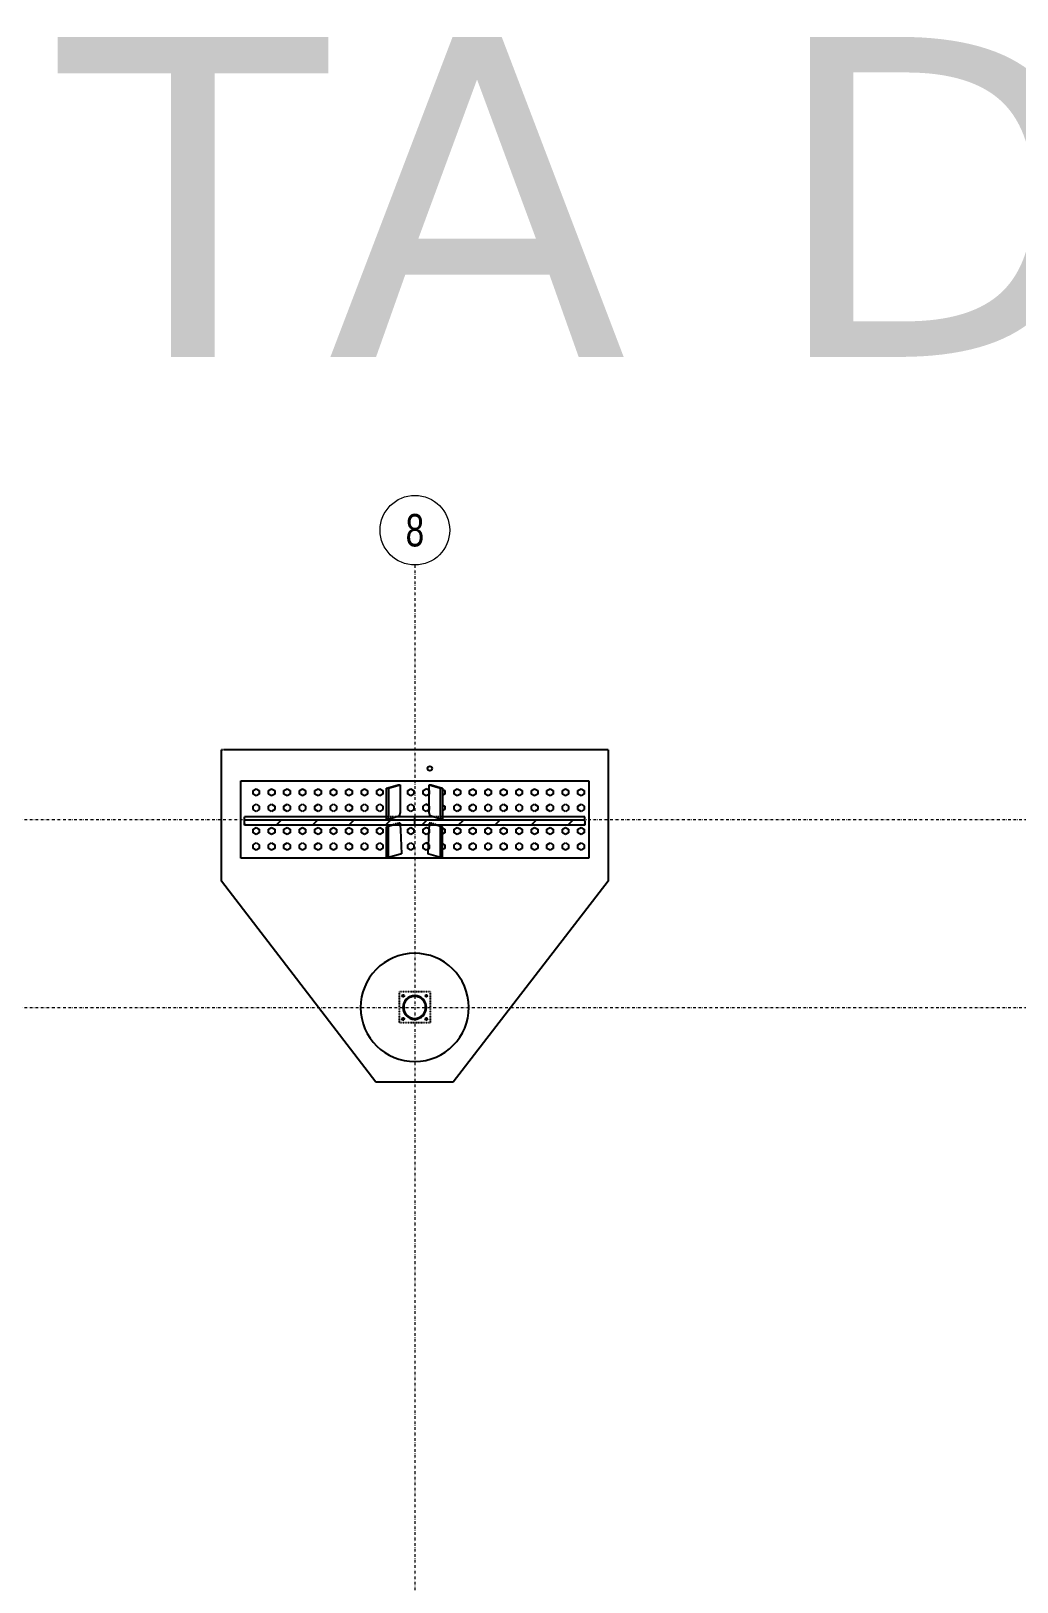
# Model space of a CAD drawing. Header units: millimetres. Extents: x 1541 to 289025, y -12015 to 47026.
# Drawn here: x 51977 to 52901, y -10231 to -8778 of the extents above; entities that cross this region are included whole.
import ezdxf
from ezdxf.enums import TextEntityAlignment as Align

# ---------------------------------------------------------------- set-up
doc = ezdxf.new("R2010")
doc.units = ezdxf.units.MM
doc.header["$LTSCALE"] = 0.1
for name, pattern in [('ACAD_ISO02W100', [15, 12, -3]), ('DASHDOTX2', [50.8, 25.4, -12.7, 0, -12.7]), ('DXK_LINE_DOT2', [3.9198, 1.9599, -1.9599]), ('Grid Line', [3.33375, 1.905, -0.47625, 0.47625, -0.47625])]:
    doc.linetypes.add(name, pattern=pattern)
doc.layers.get('0').update_dxf_attribs({"color": 255})
doc.layers.add('COTAS', color=8, linetype='Continuous')
doc.layers.add('TEXTO GENRAL', color=3, linetype='Continuous')
doc.layers.add('E_EJES', color=8, linetype='Continuous', lineweight=9)
doc.layers.add('E_EJES-1', color=8, linetype='Grid Line', lineweight=9)
doc.styles.add('Swis721 LtCn BT_1', font='swisscl.ttf', dxfattribs={"height": 0.42})
doc.styles.add('TEXTO GENERAL', font='verdana.ttf', dxfattribs={"height": 0.9})

# ---------------------------------------------------------------- blocks, each defined once
blk = doc.blocks.new('Grid - CNI_NOMBRE EJES-372759-_26_00m_LOC COLUMNAS Y MUROS PISO 7')
at = {"layer": 'E_EJES'}
blk.add_circle((0, 0), 0.003, dxfattribs=at)

msp = doc.modelspace()

# ---------------------------------------------------------------- hatches: boundary and pattern name
at = {"linetype": 'Continuous'}
h = msp.add_hatch(dxfattribs=at)
h.set_pattern_fill('', scale=7.611392, style=0, pattern_type=0)
h.set_pattern_definition([(45, (52176.923, -9517.53), (-17.088, 17.088), [])])
h.paths.add_polyline_path([(52495.9, -9517.5), (52176.9, -9517.5), (52176.9, -9518.3), (52177.1, -9522.2), (52495.7, -9522.2), (52495.9, -9518.3)])
h = msp.add_hatch(dxfattribs=at)
h.set_pattern_fill('', scale=7.611392, style=0, pattern_type=0)
h.set_pattern_definition([(45, (52347.228, -9690.706), (-17.088, 17.088), [])])
h.paths.add_polyline_path([(52347.4, -9692.9), (52347.2, -9690.7), (52346.6, -9688.6), (52345.6, -9686.7), (52344.2, -9685), (52342.5, -9683.7), (52340.6, -9682.6), (52338.5, -9682), (52336.4, -9681.8), (52334.2, -9682), (52332.2, -9682.6), (52330.2, -9683.7), (52328.6, -9685), (52327.2, -9686.7), (52326.2, -9688.6), (52325.5, -9690.7), (52325.3, -9692.9), (52325.5, -9695), (52326.2, -9697.1), (52327.2, -9699), (52328.6, -9700.7), (52330.2, -9702.1), (52332.2, -9703.1), (52334.2, -9703.7), (52336.4, -9703.9), (52338.5, -9703.7), (52340.6, -9703.1), (52342.5, -9702.1), (52344.2, -9700.7), (52345.6, -9699), (52346.6, -9697.1), (52347.2, -9695)])
h.paths.add_polyline_path([(52345.9, -9696.8), (52345, -9698.6), (52343.7, -9700.2), (52342.1, -9701.5), (52340.3, -9702.4), (52338.4, -9703), (52336.4, -9703.2), (52334.4, -9703), (52332.4, -9702.4), (52330.6, -9701.5), (52329.1, -9700.2), (52327.8, -9698.6), (52326.8, -9696.8), (52326.3, -9694.9), (52326.1, -9692.9), (52326.3, -9690.8), (52326.8, -9688.9), (52327.8, -9687.1), (52329.1, -9685.6), (52330.6, -9684.3), (52332.4, -9683.3), (52334.4, -9682.7), (52336.4, -9682.5), (52338.4, -9682.7), (52340.3, -9683.3), (52342.1, -9684.3), (52343.7, -9685.6), (52345, -9687.1), (52345.9, -9688.9), (52346.5, -9690.8), (52346.7, -9692.9), (52346.5, -9694.9)])

# ---------------------------------------------------------------- linework, layer by layer
at = {"color": 2, "linetype": 'Continuous'}
for p, q in [((52155.2, -9574.7), (52155.2, -9451.5)), ((52517.6, -9451.5), (52158.8, -9451.5)), ((52517.6, -9451.5), (52517.6, -9574.7)), ((52173.3, -9553), (52173.3, -9480.5)), ((52173.3, -9480.5), (52499.5, -9480.5)), ((52310.1, -9487.4), (52321, -9484.2)), ((52310.1, -9487.4), (52312, -9487.3)), ((52310.1, -9516.4), (52310.1, -9487.4)), ((52312, -9487.3), (52322.7, -9484.2)), ((52312, -9487.3), (52312, -9516.3)), ((52321, -9484.2), (52322.7, -9484.2)), ((52322.7, -9484.2), (52322.8, -9510.3)), ((52350, -9484.2), (52351.8, -9484.2)), ((52350, -9510.3), (52350, -9484.2)), ((52350, -9484.2), (52360.7, -9487.3)), ((52351.8, -9484.2), (52362.6, -9487.4)), ((52360.7, -9516.3), (52360.7, -9487.3)), ((52360.7, -9487.3), (52362.6, -9487.4)), ((52362.6, -9487.4), (52362.6, -9516.4)), ((52499.5, -9480.5), (52499.5, -9553)), ((52176.9, -9517.5), (52176.9, -9514.4)), ((52310.1, -9514.4), (52176.9, -9514.4)), ((52176.9, -9518.3), (52176.9, -9517.5)), ((52495.9, -9517.5), (52176.9, -9517.5)), ((52176.9, -9522.2), (52176.9, -9518.3)), ((52177.1, -9522.2), (52176.9, -9518.3)), ((52312, -9516.3), (52310.1, -9516.4)), ((52312, -9516.3), (52322, -9513.4)), ((52354.1, -9514.4), (52318.7, -9514.4)), ((52322.8, -9510.3), (52322, -9513.4)), ((52322.8, -9520.2), (52322.8, -9522.2)), ((52350, -9520.2), (52349.9, -9522.2)), ((52350.8, -9513.4), (52350, -9510.3)), ((52360.7, -9516.3), (52350.8, -9513.4)), ((52362.6, -9516.4), (52360.7, -9516.3)), ((52495.9, -9514.4), (52362.6, -9514.4)), ((52495.9, -9518.3), (52495.7, -9522.2)), ((52495.9, -9517.5), (52495.9, -9514.4)), ((52495.9, -9518.3), (52495.9, -9517.5)), ((52495.9, -9518.3), (52495.9, -9522.2)), ((52177.1, -9522.2), (52176.9, -9522.2)), ((52495.7, -9522.2), (52177.1, -9522.2)), ((52314.4, -9522.2), (52310.1, -9523.5)), ((52310.1, -9523.5), (52312, -9523.4)), ((52310.1, -9552.6), (52310.1, -9523.5)), ((52316.1, -9522.2), (52312, -9523.4)), ((52312, -9552.5), (52312, -9523.4)), ((52322.8, -9522.2), (52323, -9526.4)), ((52323, -9526.4), (52324.1, -9548.9)), ((52349.7, -9526.4), (52348.7, -9548.9)), ((52349.9, -9522.2), (52349.7, -9526.4)), ((52360.7, -9523.4), (52356.6, -9522.2)), ((52362.6, -9523.5), (52358.4, -9522.2)), ((52360.7, -9552.5), (52360.7, -9523.4)), ((52360.7, -9523.4), (52362.6, -9523.5)), ((52362.6, -9552.6), (52362.6, -9523.5)), ((52495.9, -9522.2), (52495.7, -9522.2)), ((52323, -9549.2), (52312, -9552.5)), ((52324.1, -9548.9), (52323, -9549.2)), ((52349.7, -9549.2), (52348.7, -9548.9)), ((52360.7, -9552.5), (52349.7, -9549.2)), ((52499.5, -9553), (52173.3, -9553)), ((52310.1, -9552.6), (52312, -9552.5)), ((52360.7, -9552.5), (52362.6, -9552.6)), ((52300.1, -9763), (52155.2, -9574.7)), ((52517.6, -9574.7), (52372.6, -9763)), ((52372.6, -9763), (52300.1, -9763))]:
    msp.add_line(p, q, dxfattribs=at)
at = {"color": 7, "linetype": 'DXK_LINE_DOT2'}
for p, q in [((52158.8, -9451.5), (52155.2, -9451.5)), ((52318.7, -9514.4), (52310.1, -9514.4)), ((52321, -9520.2), (52314.4, -9522.2)), ((52322.8, -9520.2), (52316.1, -9522.2)), ((52322.8, -9520.2), (52321, -9520.2)), ((52351.8, -9520.2), (52350, -9520.2)), ((52356.6, -9522.2), (52350, -9520.2)), ((52358.4, -9522.2), (52351.8, -9520.2)), ((52362.6, -9514.4), (52354.1, -9514.4)), ((52350.9, -9678.4), (52321.9, -9678.4)), ((52321.9, -9678.4), (52321.9, -9707.4)), ((52350.9, -9678.4), (52350.9, -9707.4)), ((52350.9, -9707.4), (52321.9, -9707.4))]:
    msp.add_line(p, q, dxfattribs=at)
at = {"color": 7, "linetype": 'Continuous'}
for p, q in [((52184.9, -9489.7), (52187.8, -9488)), ((52184.9, -9493), (52184.9, -9489.7)), ((52187.8, -9488), (52190.7, -9489.7)), ((52190.7, -9489.7), (52190.7, -9493)), ((52199.4, -9489.7), (52202.3, -9488)), ((52199.4, -9493), (52199.4, -9489.7)), ((52202.3, -9488), (52205.2, -9489.7)), ((52205.2, -9489.7), (52205.2, -9493)), ((52213.9, -9489.7), (52216.8, -9488)), ((52213.9, -9493), (52213.9, -9489.7)), ((52216.8, -9488), (52219.7, -9489.7)), ((52219.7, -9489.7), (52219.7, -9493)), ((52228.4, -9489.7), (52231.3, -9488)), ((52228.4, -9493), (52228.4, -9489.7)), ((52231.3, -9488), (52234.2, -9489.7)), ((52234.2, -9489.7), (52234.2, -9493)), ((52242.9, -9489.7), (52245.8, -9488)), ((52242.9, -9493), (52242.9, -9489.7)), ((52245.8, -9488), (52248.7, -9489.7)), ((52248.7, -9489.7), (52248.7, -9493)), ((52257.4, -9489.7), (52260.3, -9488)), ((52257.4, -9493), (52257.4, -9489.7)), ((52260.3, -9488), (52263.2, -9489.7)), ((52263.2, -9489.7), (52263.2, -9493)), ((52271.9, -9489.7), (52274.8, -9488)), ((52271.9, -9493), (52271.9, -9489.7)), ((52274.8, -9488), (52277.7, -9489.7)), ((52277.7, -9489.7), (52277.7, -9493)), ((52286.4, -9489.7), (52289.3, -9488)), ((52286.4, -9493), (52286.4, -9489.7)), ((52289.3, -9488), (52292.2, -9489.7)), ((52292.2, -9489.7), (52292.2, -9493)), ((52300.9, -9489.7), (52303.8, -9488)), ((52300.9, -9493), (52300.9, -9489.7)), ((52303.8, -9488), (52306.7, -9489.7)), ((52306.7, -9489.7), (52306.7, -9493)), ((52329.9, -9489.7), (52332.8, -9488)), ((52329.9, -9493), (52329.9, -9489.7)), ((52332.8, -9488), (52335.7, -9489.7)), ((52335.7, -9489.7), (52335.7, -9493)), ((52344.4, -9489.7), (52347.3, -9488)), ((52344.4, -9493), (52344.4, -9489.7)), ((52350.2, -9489.7), (52347.3, -9488)), ((52350.2, -9493), (52350.2, -9489.7)), ((52362.6, -9488.5), (52364.7, -9489.7)), ((52364.7, -9489.7), (52364.7, -9493)), ((52373.4, -9489.7), (52376.3, -9488)), ((52373.4, -9493), (52373.4, -9489.7)), ((52376.3, -9488), (52379.2, -9489.7)), ((52379.2, -9489.7), (52379.2, -9493)), ((52387.9, -9489.7), (52390.8, -9488)), ((52387.9, -9493), (52387.9, -9489.7)), ((52390.8, -9488), (52393.7, -9489.7)), ((52393.7, -9489.7), (52393.7, -9493)), ((52402.4, -9489.7), (52405.3, -9488)), ((52402.4, -9493), (52402.4, -9489.7)), ((52405.3, -9488), (52408.2, -9489.7)), ((52408.2, -9489.7), (52408.2, -9493)), ((52416.9, -9489.7), (52419.8, -9488)), ((52416.9, -9493), (52416.9, -9489.7)), ((52419.8, -9488), (52422.7, -9489.7)), ((52422.7, -9489.7), (52422.7, -9493)), ((52431.4, -9489.7), (52434.3, -9488)), ((52431.4, -9493), (52431.4, -9489.7)), ((52434.3, -9488), (52437.2, -9489.7)), ((52437.2, -9489.7), (52437.2, -9493)), ((52445.9, -9489.7), (52448.8, -9488)), ((52445.9, -9493), (52445.9, -9489.7)), ((52448.8, -9488), (52451.7, -9489.7)), ((52451.7, -9489.7), (52451.7, -9493)), ((52460.4, -9489.7), (52463.3, -9488)), ((52460.4, -9493), (52460.4, -9489.7)), ((52463.3, -9488), (52466.2, -9489.7)), ((52466.2, -9489.7), (52466.2, -9493)), ((52474.9, -9489.7), (52477.8, -9488)), ((52474.9, -9493), (52474.9, -9489.7)), ((52477.8, -9488), (52480.7, -9489.7)), ((52480.7, -9489.7), (52480.7, -9493)), ((52489.4, -9489.7), (52492.3, -9488)), ((52489.4, -9493), (52489.4, -9489.7)), ((52492.3, -9488), (52495.2, -9489.7)), ((52495.2, -9489.7), (52495.2, -9493)), ((52187.8, -9494.7), (52184.9, -9493)), ((52184.9, -9504.2), (52187.8, -9502.5)), ((52184.9, -9507.5), (52184.9, -9504.2)), ((52190.7, -9493), (52187.8, -9494.7)), ((52187.8, -9502.5), (52190.7, -9504.2)), ((52190.7, -9504.2), (52190.7, -9507.5)), ((52202.3, -9494.7), (52199.4, -9493)), ((52199.4, -9504.2), (52202.3, -9502.5)), ((52199.4, -9507.5), (52199.4, -9504.2)), ((52205.2, -9493), (52202.3, -9494.7)), ((52202.3, -9502.5), (52205.2, -9504.2)), ((52205.2, -9504.2), (52205.2, -9507.5)), ((52216.8, -9494.7), (52213.9, -9493)), ((52213.9, -9504.2), (52216.8, -9502.5)), ((52213.9, -9507.5), (52213.9, -9504.2)), ((52219.7, -9493), (52216.8, -9494.7)), ((52216.8, -9502.5), (52219.7, -9504.2)), ((52219.7, -9504.2), (52219.7, -9507.5)), ((52231.3, -9494.7), (52228.4, -9493)), ((52228.4, -9504.2), (52231.3, -9502.5)), ((52228.4, -9507.5), (52228.4, -9504.2)), ((52234.2, -9493), (52231.3, -9494.7)), ((52231.3, -9502.5), (52234.2, -9504.2)), ((52234.2, -9504.2), (52234.2, -9507.5)), ((52245.8, -9494.7), (52242.9, -9493)), ((52242.9, -9504.2), (52245.8, -9502.5)), ((52242.9, -9507.5), (52242.9, -9504.2)), ((52248.7, -9493), (52245.8, -9494.7)), ((52245.8, -9502.5), (52248.7, -9504.2)), ((52248.7, -9504.2), (52248.7, -9507.5)), ((52260.3, -9494.7), (52257.4, -9493)), ((52257.4, -9504.2), (52260.3, -9502.5)), ((52257.4, -9507.5), (52257.4, -9504.2)), ((52263.2, -9493), (52260.3, -9494.7)), ((52260.3, -9502.5), (52263.2, -9504.2)), ((52263.2, -9504.2), (52263.2, -9507.5)), ((52274.8, -9494.7), (52271.9, -9493)), ((52271.9, -9504.2), (52274.8, -9502.5)), ((52271.9, -9507.5), (52271.9, -9504.2)), ((52277.7, -9493), (52274.8, -9494.7)), ((52274.8, -9502.5), (52277.7, -9504.2)), ((52277.7, -9504.2), (52277.7, -9507.5)), ((52289.3, -9494.7), (52286.4, -9493)), ((52286.4, -9504.2), (52289.3, -9502.5)), ((52286.4, -9507.5), (52286.4, -9504.2)), ((52292.2, -9493), (52289.3, -9494.7)), ((52289.3, -9502.5), (52292.2, -9504.2)), ((52292.2, -9504.2), (52292.2, -9507.5)), ((52303.8, -9494.7), (52300.9, -9493)), ((52300.9, -9504.2), (52303.8, -9502.5)), ((52300.9, -9507.5), (52300.9, -9504.2)), ((52306.7, -9493), (52303.8, -9494.7)), ((52303.8, -9502.5), (52306.7, -9504.2)), ((52306.7, -9504.2), (52306.7, -9507.5)), ((52332.8, -9494.7), (52329.9, -9493)), ((52329.9, -9504.2), (52332.8, -9502.5)), ((52329.9, -9507.5), (52329.9, -9504.2)), ((52335.7, -9493), (52332.8, -9494.7)), ((52332.8, -9502.5), (52335.7, -9504.2)), ((52335.7, -9504.2), (52335.7, -9507.5)), ((52347.3, -9494.7), (52344.4, -9493)), ((52344.4, -9504.2), (52347.3, -9502.5)), ((52344.4, -9507.5), (52344.4, -9504.2)), ((52350.2, -9493), (52347.3, -9494.7)), ((52350.2, -9504.2), (52347.3, -9502.5)), ((52350.2, -9507.5), (52350.2, -9504.2)), ((52364.7, -9493), (52362.6, -9494.2)), ((52362.6, -9503), (52364.7, -9504.2)), ((52364.7, -9504.2), (52364.7, -9507.5)), ((52376.3, -9494.7), (52373.4, -9493)), ((52373.4, -9504.2), (52376.3, -9502.5)), ((52373.4, -9507.5), (52373.4, -9504.2)), ((52379.2, -9493), (52376.3, -9494.7)), ((52376.3, -9502.5), (52379.2, -9504.2)), ((52379.2, -9504.2), (52379.2, -9507.5)), ((52390.8, -9494.7), (52387.9, -9493)), ((52387.9, -9504.2), (52390.8, -9502.5)), ((52387.9, -9507.5), (52387.9, -9504.2)), ((52393.7, -9493), (52390.8, -9494.7)), ((52390.8, -9502.5), (52393.7, -9504.2)), ((52393.7, -9504.2), (52393.7, -9507.5)), ((52405.3, -9494.7), (52402.4, -9493)), ((52402.4, -9504.2), (52405.3, -9502.5)), ((52402.4, -9507.5), (52402.4, -9504.2)), ((52408.2, -9493), (52405.3, -9494.7)), ((52405.3, -9502.5), (52408.2, -9504.2)), ((52408.2, -9504.2), (52408.2, -9507.5)), ((52419.8, -9494.7), (52416.9, -9493)), ((52416.9, -9504.2), (52419.8, -9502.5)), ((52416.9, -9507.5), (52416.9, -9504.2)), ((52422.7, -9493), (52419.8, -9494.7)), ((52419.8, -9502.5), (52422.7, -9504.2)), ((52422.7, -9504.2), (52422.7, -9507.5)), ((52434.3, -9494.7), (52431.4, -9493)), ((52431.4, -9504.2), (52434.3, -9502.5)), ((52431.4, -9507.5), (52431.4, -9504.2)), ((52437.2, -9493), (52434.3, -9494.7)), ((52434.3, -9502.5), (52437.2, -9504.2)), ((52437.2, -9504.2), (52437.2, -9507.5)), ((52448.8, -9494.7), (52445.9, -9493)), ((52445.9, -9504.2), (52448.8, -9502.5)), ((52445.9, -9507.5), (52445.9, -9504.2)), ((52451.7, -9493), (52448.8, -9494.7)), ((52448.8, -9502.5), (52451.7, -9504.2)), ((52451.7, -9504.2), (52451.7, -9507.5)), ((52463.3, -9494.7), (52460.4, -9493)), ((52460.4, -9504.2), (52463.3, -9502.5)), ((52460.4, -9507.5), (52460.4, -9504.2)), ((52466.2, -9493), (52463.3, -9494.7)), ((52463.3, -9502.5), (52466.2, -9504.2)), ((52466.2, -9504.2), (52466.2, -9507.5)), ((52477.8, -9494.7), (52474.9, -9493)), ((52474.9, -9504.2), (52477.8, -9502.5)), ((52474.9, -9507.5), (52474.9, -9504.2)), ((52480.7, -9493), (52477.8, -9494.7)), ((52477.8, -9502.5), (52480.7, -9504.2)), ((52480.7, -9504.2), (52480.7, -9507.5)), ((52492.3, -9494.7), (52489.4, -9493)), ((52489.4, -9504.2), (52492.3, -9502.5)), ((52489.4, -9507.5), (52489.4, -9504.2)), ((52495.2, -9493), (52492.3, -9494.7)), ((52492.3, -9502.5), (52495.2, -9504.2)), ((52495.2, -9504.2), (52495.2, -9507.5)), ((52187.8, -9509.2), (52184.9, -9507.5)), ((52190.7, -9507.5), (52187.8, -9509.2)), ((52202.3, -9509.2), (52199.4, -9507.5)), ((52205.2, -9507.5), (52202.3, -9509.2)), ((52216.8, -9509.2), (52213.9, -9507.5)), ((52219.7, -9507.5), (52216.8, -9509.2)), ((52231.3, -9509.2), (52228.4, -9507.5)), ((52234.2, -9507.5), (52231.3, -9509.2)), ((52245.8, -9509.2), (52242.9, -9507.5)), ((52248.7, -9507.5), (52245.8, -9509.2)), ((52260.3, -9509.2), (52257.4, -9507.5)), ((52263.2, -9507.5), (52260.3, -9509.2)), ((52274.8, -9509.2), (52271.9, -9507.5)), ((52277.7, -9507.5), (52274.8, -9509.2)), ((52289.3, -9509.2), (52286.4, -9507.5)), ((52292.2, -9507.5), (52289.3, -9509.2)), ((52303.8, -9509.2), (52300.9, -9507.5)), ((52306.7, -9507.5), (52303.8, -9509.2)), ((52332.8, -9509.2), (52329.9, -9507.5)), ((52335.7, -9507.5), (52332.8, -9509.2)), ((52347.3, -9509.2), (52344.4, -9507.5)), ((52350.2, -9507.5), (52347.3, -9509.2)), ((52364.7, -9507.5), (52362.6, -9508.7)), ((52376.3, -9509.2), (52373.4, -9507.5)), ((52379.2, -9507.5), (52376.3, -9509.2)), ((52390.8, -9509.2), (52387.9, -9507.5)), ((52393.7, -9507.5), (52390.8, -9509.2)), ((52405.3, -9509.2), (52402.4, -9507.5)), ((52408.2, -9507.5), (52405.3, -9509.2)), ((52419.8, -9509.2), (52416.9, -9507.5)), ((52422.7, -9507.5), (52419.8, -9509.2)), ((52434.3, -9509.2), (52431.4, -9507.5)), ((52437.2, -9507.5), (52434.3, -9509.2)), ((52448.8, -9509.2), (52445.9, -9507.5)), ((52451.7, -9507.5), (52448.8, -9509.2)), ((52463.3, -9509.2), (52460.4, -9507.5)), ((52466.2, -9507.5), (52463.3, -9509.2)), ((52477.8, -9509.2), (52474.9, -9507.5)), ((52480.7, -9507.5), (52477.8, -9509.2)), ((52492.3, -9509.2), (52489.4, -9507.5)), ((52495.2, -9507.5), (52492.3, -9509.2)), ((52184.9, -9525.9), (52187.8, -9524.2)), ((52184.9, -9529.3), (52184.9, -9525.9)), ((52187.8, -9530.9), (52184.9, -9529.3)), ((52187.8, -9524.2), (52190.7, -9525.9)), ((52190.7, -9529.3), (52187.8, -9530.9)), ((52190.7, -9525.9), (52190.7, -9529.3)), ((52199.4, -9525.9), (52202.3, -9524.2)), ((52199.4, -9529.3), (52199.4, -9525.9)), ((52202.3, -9530.9), (52199.4, -9529.3)), ((52202.3, -9524.2), (52205.2, -9525.9)), ((52205.2, -9529.3), (52202.3, -9530.9)), ((52205.2, -9525.9), (52205.2, -9529.3)), ((52213.9, -9525.9), (52216.8, -9524.2)), ((52213.9, -9529.3), (52213.9, -9525.9)), ((52216.8, -9530.9), (52213.9, -9529.3)), ((52216.8, -9524.2), (52219.7, -9525.9)), ((52219.7, -9529.3), (52216.8, -9530.9)), ((52219.7, -9525.9), (52219.7, -9529.3)), ((52228.4, -9525.9), (52231.3, -9524.2)), ((52228.4, -9529.3), (52228.4, -9525.9)), ((52231.3, -9530.9), (52228.4, -9529.3)), ((52231.3, -9524.2), (52234.2, -9525.9)), ((52234.2, -9529.3), (52231.3, -9530.9)), ((52234.2, -9525.9), (52234.2, -9529.3)), ((52242.9, -9525.9), (52245.8, -9524.2)), ((52242.9, -9529.3), (52242.9, -9525.9)), ((52245.8, -9530.9), (52242.9, -9529.3)), ((52245.8, -9524.2), (52248.7, -9525.9)), ((52248.7, -9529.3), (52245.8, -9530.9)), ((52248.7, -9525.9), (52248.7, -9529.3)), ((52257.4, -9525.9), (52260.3, -9524.2)), ((52257.4, -9529.3), (52257.4, -9525.9)), ((52260.3, -9530.9), (52257.4, -9529.3)), ((52260.3, -9524.2), (52263.2, -9525.9)), ((52263.2, -9529.3), (52260.3, -9530.9)), ((52263.2, -9525.9), (52263.2, -9529.3)), ((52271.9, -9525.9), (52274.8, -9524.2)), ((52271.9, -9529.3), (52271.9, -9525.9)), ((52274.8, -9530.9), (52271.9, -9529.3)), ((52274.8, -9524.2), (52277.7, -9525.9)), ((52277.7, -9529.3), (52274.8, -9530.9)), ((52277.7, -9525.9), (52277.7, -9529.3)), ((52286.4, -9525.9), (52289.3, -9524.2)), ((52286.4, -9529.3), (52286.4, -9525.9)), ((52289.3, -9530.9), (52286.4, -9529.3)), ((52289.3, -9524.2), (52292.2, -9525.9)), ((52292.2, -9529.3), (52289.3, -9530.9)), ((52292.2, -9525.9), (52292.2, -9529.3)), ((52300.9, -9525.9), (52303.8, -9524.2)), ((52300.9, -9529.3), (52300.9, -9525.9)), ((52303.8, -9530.9), (52300.9, -9529.3)), ((52303.8, -9524.2), (52306.7, -9525.9)), ((52306.7, -9529.3), (52303.8, -9530.9)), ((52306.7, -9525.9), (52306.7, -9529.3)), ((52329.9, -9525.9), (52332.8, -9524.2)), ((52329.9, -9529.3), (52329.9, -9525.9)), ((52332.8, -9530.9), (52329.9, -9529.3)), ((52332.8, -9524.2), (52335.7, -9525.9)), ((52335.7, -9529.3), (52332.8, -9530.9)), ((52335.7, -9525.9), (52335.7, -9529.3)), ((52344.4, -9525.9), (52347.3, -9524.2)), ((52344.4, -9529.3), (52344.4, -9525.9)), ((52347.3, -9530.9), (52344.4, -9529.3)), ((52350.2, -9525.9), (52347.3, -9524.2)), ((52350.2, -9529.3), (52347.3, -9530.9)), ((52350.2, -9529.3), (52350.2, -9525.9)), ((52362.6, -9524.7), (52364.7, -9525.9)), ((52364.7, -9529.3), (52362.6, -9530.4)), ((52364.7, -9525.9), (52364.7, -9529.3)), ((52373.4, -9525.9), (52376.3, -9524.2)), ((52373.4, -9529.3), (52373.4, -9525.9)), ((52376.3, -9530.9), (52373.4, -9529.3)), ((52376.3, -9524.2), (52379.2, -9525.9)), ((52379.2, -9529.3), (52376.3, -9530.9)), ((52379.2, -9525.9), (52379.2, -9529.3)), ((52387.9, -9525.9), (52390.8, -9524.2)), ((52387.9, -9529.3), (52387.9, -9525.9)), ((52390.8, -9530.9), (52387.9, -9529.3)), ((52390.8, -9524.2), (52393.7, -9525.9)), ((52393.7, -9529.3), (52390.8, -9530.9)), ((52393.7, -9525.9), (52393.7, -9529.3)), ((52402.4, -9525.9), (52405.3, -9524.2)), ((52402.4, -9529.3), (52402.4, -9525.9)), ((52405.3, -9530.9), (52402.4, -9529.3)), ((52405.3, -9524.2), (52408.2, -9525.9)), ((52408.2, -9529.3), (52405.3, -9530.9)), ((52408.2, -9525.9), (52408.2, -9529.3)), ((52416.9, -9525.9), (52419.8, -9524.2)), ((52416.9, -9529.3), (52416.9, -9525.9)), ((52419.8, -9530.9), (52416.9, -9529.3)), ((52419.8, -9524.2), (52422.7, -9525.9)), ((52422.7, -9529.3), (52419.8, -9530.9)), ((52422.7, -9525.9), (52422.7, -9529.3)), ((52431.4, -9525.9), (52434.3, -9524.2)), ((52431.4, -9529.3), (52431.4, -9525.9)), ((52434.3, -9530.9), (52431.4, -9529.3)), ((52434.3, -9524.2), (52437.2, -9525.9)), ((52437.2, -9529.3), (52434.3, -9530.9)), ((52437.2, -9525.9), (52437.2, -9529.3)), ((52445.9, -9525.9), (52448.8, -9524.2)), ((52445.9, -9529.3), (52445.9, -9525.9)), ((52448.8, -9530.9), (52445.9, -9529.3)), ((52448.8, -9524.2), (52451.7, -9525.9)), ((52451.7, -9529.3), (52448.8, -9530.9)), ((52451.7, -9525.9), (52451.7, -9529.3)), ((52460.4, -9525.9), (52463.3, -9524.2)), ((52460.4, -9529.3), (52460.4, -9525.9)), ((52463.3, -9530.9), (52460.4, -9529.3)), ((52463.3, -9524.2), (52466.2, -9525.9)), ((52466.2, -9529.3), (52463.3, -9530.9)), ((52466.2, -9525.9), (52466.2, -9529.3)), ((52474.9, -9525.9), (52477.8, -9524.2)), ((52474.9, -9529.3), (52474.9, -9525.9)), ((52477.8, -9530.9), (52474.9, -9529.3)), ((52477.8, -9524.2), (52480.7, -9525.9)), ((52480.7, -9529.3), (52477.8, -9530.9)), ((52480.7, -9525.9), (52480.7, -9529.3)), ((52489.4, -9525.9), (52492.3, -9524.2)), ((52489.4, -9529.3), (52489.4, -9525.9)), ((52492.3, -9530.9), (52489.4, -9529.3)), ((52492.3, -9524.2), (52495.2, -9525.9)), ((52495.2, -9529.3), (52492.3, -9530.9)), ((52495.2, -9525.9), (52495.2, -9529.3)), ((52184.9, -9540.4), (52187.8, -9538.7)), ((52184.9, -9543.8), (52184.9, -9540.4)), ((52187.8, -9545.4), (52184.9, -9543.8)), ((52187.8, -9538.7), (52190.7, -9540.4)), ((52190.7, -9543.8), (52187.8, -9545.4)), ((52190.7, -9540.4), (52190.7, -9543.8)), ((52199.4, -9540.4), (52202.3, -9538.7)), ((52199.4, -9543.8), (52199.4, -9540.4)), ((52202.3, -9545.4), (52199.4, -9543.8)), ((52202.3, -9538.7), (52205.2, -9540.4)), ((52205.2, -9543.8), (52202.3, -9545.4)), ((52205.2, -9540.4), (52205.2, -9543.8)), ((52213.9, -9540.4), (52216.8, -9538.7)), ((52213.9, -9543.8), (52213.9, -9540.4)), ((52216.8, -9545.4), (52213.9, -9543.8)), ((52216.8, -9538.7), (52219.7, -9540.4)), ((52219.7, -9543.8), (52216.8, -9545.4)), ((52219.7, -9540.4), (52219.7, -9543.8)), ((52228.4, -9540.4), (52231.3, -9538.7)), ((52228.4, -9543.8), (52228.4, -9540.4)), ((52231.3, -9545.4), (52228.4, -9543.8)), ((52231.3, -9538.7), (52234.2, -9540.4)), ((52234.2, -9543.8), (52231.3, -9545.4)), ((52234.2, -9540.4), (52234.2, -9543.8)), ((52242.9, -9540.4), (52245.8, -9538.7)), ((52242.9, -9543.8), (52242.9, -9540.4)), ((52245.8, -9545.4), (52242.9, -9543.8)), ((52245.8, -9538.7), (52248.7, -9540.4)), ((52248.7, -9543.8), (52245.8, -9545.4)), ((52248.7, -9540.4), (52248.7, -9543.8)), ((52257.4, -9540.4), (52260.3, -9538.7)), ((52257.4, -9543.8), (52257.4, -9540.4)), ((52260.3, -9545.4), (52257.4, -9543.8)), ((52260.3, -9538.7), (52263.2, -9540.4)), ((52263.2, -9543.8), (52260.3, -9545.4)), ((52263.2, -9540.4), (52263.2, -9543.8)), ((52271.9, -9540.4), (52274.8, -9538.7)), ((52271.9, -9543.8), (52271.9, -9540.4)), ((52274.8, -9545.4), (52271.9, -9543.8)), ((52274.8, -9538.7), (52277.7, -9540.4)), ((52277.7, -9543.8), (52274.8, -9545.4)), ((52277.7, -9540.4), (52277.7, -9543.8)), ((52286.4, -9540.4), (52289.3, -9538.7)), ((52286.4, -9543.8), (52286.4, -9540.4)), ((52289.3, -9545.4), (52286.4, -9543.8)), ((52289.3, -9538.7), (52292.2, -9540.4)), ((52292.2, -9543.8), (52289.3, -9545.4)), ((52292.2, -9540.4), (52292.2, -9543.8)), ((52300.9, -9540.4), (52303.8, -9538.7)), ((52300.9, -9543.8), (52300.9, -9540.4)), ((52303.8, -9545.4), (52300.9, -9543.8)), ((52303.8, -9538.7), (52306.7, -9540.4)), ((52306.7, -9543.8), (52303.8, -9545.4)), ((52306.7, -9540.4), (52306.7, -9543.8)), ((52329.9, -9540.4), (52332.8, -9538.7)), ((52329.9, -9543.8), (52329.9, -9540.4)), ((52332.8, -9545.4), (52329.9, -9543.8)), ((52332.8, -9538.7), (52335.7, -9540.4)), ((52335.7, -9543.8), (52332.8, -9545.4)), ((52335.7, -9540.4), (52335.7, -9543.8)), ((52344.4, -9540.4), (52347.3, -9538.7)), ((52344.4, -9543.8), (52344.4, -9540.4)), ((52347.3, -9545.4), (52344.4, -9543.8)), ((52350.2, -9540.4), (52347.3, -9538.7)), ((52350.2, -9543.8), (52347.3, -9545.4)), ((52350.2, -9543.8), (52350.2, -9540.4)), ((52362.6, -9539.2), (52364.7, -9540.4)), ((52364.7, -9543.8), (52362.6, -9544.9)), ((52364.7, -9540.4), (52364.7, -9543.8)), ((52373.4, -9540.4), (52376.3, -9538.7)), ((52373.4, -9543.8), (52373.4, -9540.4)), ((52376.3, -9545.4), (52373.4, -9543.8)), ((52376.3, -9538.7), (52379.2, -9540.4)), ((52379.2, -9543.8), (52376.3, -9545.4)), ((52379.2, -9540.4), (52379.2, -9543.8)), ((52387.9, -9540.4), (52390.8, -9538.7)), ((52387.9, -9543.8), (52387.9, -9540.4)), ((52390.8, -9545.4), (52387.9, -9543.8)), ((52390.8, -9538.7), (52393.7, -9540.4)), ((52393.7, -9543.8), (52390.8, -9545.4)), ((52393.7, -9540.4), (52393.7, -9543.8)), ((52402.4, -9540.4), (52405.3, -9538.7)), ((52402.4, -9543.8), (52402.4, -9540.4)), ((52405.3, -9545.4), (52402.4, -9543.8)), ((52405.3, -9538.7), (52408.2, -9540.4)), ((52408.2, -9543.8), (52405.3, -9545.4)), ((52408.2, -9540.4), (52408.2, -9543.8)), ((52416.9, -9540.4), (52419.8, -9538.7)), ((52416.9, -9543.8), (52416.9, -9540.4)), ((52419.8, -9545.4), (52416.9, -9543.8)), ((52419.8, -9538.7), (52422.7, -9540.4)), ((52422.7, -9543.8), (52419.8, -9545.4)), ((52422.7, -9540.4), (52422.7, -9543.8)), ((52431.4, -9540.4), (52434.3, -9538.7)), ((52431.4, -9543.8), (52431.4, -9540.4)), ((52434.3, -9545.4), (52431.4, -9543.8)), ((52434.3, -9538.7), (52437.2, -9540.4)), ((52437.2, -9543.8), (52434.3, -9545.4)), ((52437.2, -9540.4), (52437.2, -9543.8)), ((52445.9, -9540.4), (52448.8, -9538.7)), ((52445.9, -9543.8), (52445.9, -9540.4)), ((52448.8, -9545.4), (52445.9, -9543.8)), ((52448.8, -9538.7), (52451.7, -9540.4)), ((52451.7, -9543.8), (52448.8, -9545.4)), ((52451.7, -9540.4), (52451.7, -9543.8)), ((52460.4, -9540.4), (52463.3, -9538.7)), ((52460.4, -9543.8), (52460.4, -9540.4)), ((52463.3, -9545.4), (52460.4, -9543.8)), ((52463.3, -9538.7), (52466.2, -9540.4)), ((52466.2, -9543.8), (52463.3, -9545.4)), ((52466.2, -9540.4), (52466.2, -9543.8)), ((52474.9, -9540.4), (52477.8, -9538.7)), ((52474.9, -9543.8), (52474.9, -9540.4)), ((52477.8, -9545.4), (52474.9, -9543.8)), ((52477.8, -9538.7), (52480.7, -9540.4)), ((52480.7, -9543.8), (52477.8, -9545.4)), ((52480.7, -9540.4), (52480.7, -9543.8)), ((52489.4, -9540.4), (52492.3, -9538.7)), ((52489.4, -9543.8), (52489.4, -9540.4)), ((52492.3, -9545.4), (52489.4, -9543.8)), ((52492.3, -9538.7), (52495.2, -9540.4)), ((52495.2, -9543.8), (52492.3, -9545.4)), ((52495.2, -9540.4), (52495.2, -9543.8)), ((52324.4, -9682), (52324.9, -9681)), ((52324.9, -9681), (52326.1, -9681)), ((52326.1, -9681), (52326.6, -9682)), ((52346.1, -9682), (52346.7, -9681)), ((52346.7, -9681), (52347.8, -9681)), ((52347.8, -9681), (52348.4, -9682)), ((52324.9, -9683), (52324.4, -9682)), ((52326.1, -9683), (52324.9, -9683)), ((52326.6, -9682), (52326.1, -9683)), ((52346.7, -9683), (52346.1, -9682)), ((52347.8, -9683), (52346.7, -9683)), ((52348.4, -9682), (52347.8, -9683)), ((52324.4, -9703.7), (52324.9, -9702.8)), ((52324.9, -9704.7), (52324.4, -9703.7)), ((52324.9, -9702.8), (52326.1, -9702.8)), ((52326.1, -9704.7), (52324.9, -9704.7)), ((52326.1, -9702.8), (52326.6, -9703.7)), ((52326.6, -9703.7), (52326.1, -9704.7)), ((52346.1, -9703.7), (52346.7, -9702.8)), ((52346.7, -9704.7), (52346.1, -9703.7)), ((52346.7, -9702.8), (52347.8, -9702.8)), ((52347.8, -9704.7), (52346.7, -9704.7)), ((52347.8, -9702.8), (52348.4, -9703.7)), ((52348.4, -9703.7), (52347.8, -9704.7))]:
    msp.add_line(p, q, dxfattribs=at)
at = {"color": 1, "linetype": 'ACAD_ISO02W100', "ltscale": 4}
msp.add_line((52336.4, -9522.2), (52336.4, -9514.4), dxfattribs=at)
at = {"color": 2, "linetype": 'Continuous'}
for radius, start, end in [(50.7, 6, 186), (50.7, 186, 6), (11.1, 11.25, 191.25), (11.1, 191.25, 11.25), (10.3, 168.75, 348.75), (10.3, 348.75, 168.75)]:
    msp.add_arc((52336.4, -9692.9), radius, start, end, dxfattribs=at)
at = {"layer": 'COTAS'}
msp.add_circle((52350.6, -9468.9), 2.11, dxfattribs=at)
at = {"layer": 'E_EJES-1', "linetype": 'DASHDOTX2'}
for p, q in [((52336.6, -9278.2), (52336.6, -11903.7)), ((50499.4, -9516.7), (57722.2, -9516.7)), ((50499.4, -9692.9), (57722.2, -9692.9))]:
    msp.add_line(p, q, dxfattribs=at)

# ---------------------------------------------------------------- block references
at = {"layer": 'E_EJES', "xscale": 10873.41661564557, "yscale": 10873.41661564557, "zscale": 10873.41661564557}
msp.add_blockref('Grid - CNI_NOMBRE EJES-372759-_26_00m_LOC COLUMNAS Y MUROS PISO 7', (52336.6, -9245.6), dxfattribs=at)

# ---------------------------------------------------------------- texts
at = {"layer": 'E_EJES', "style": 'Swis721 LtCn BT_1'}
msp.add_text('8', height=30.4, dxfattribs=at).set_placement((52336.6, -9245.6), align=Align.MIDDLE_CENTER)
at = {"layer": 'TEXTO GENRAL', "color": 3, "style": 'TEXTO GENERAL'}
msp.add_text('PLANTA DE PISO 1 N.E. +0.10m', height=300, dxfattribs=at).set_placement((54205.3, -8933.2), align=Align.MIDDLE_CENTER)

doc.saveas('drawing.dxf')
